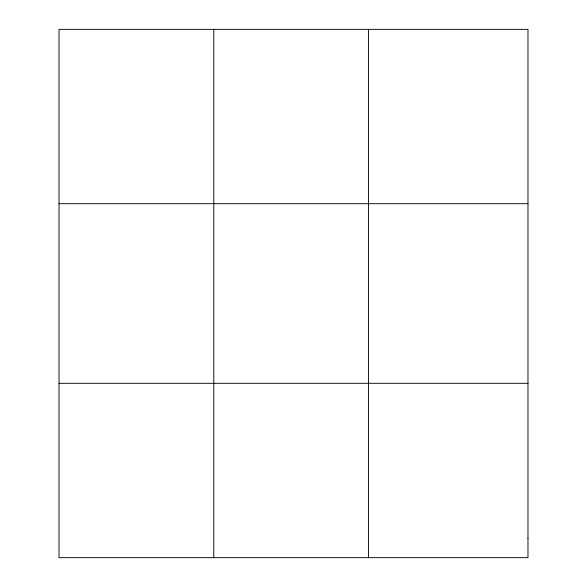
<?xml version="1.0" encoding="UTF-8"?>
<svg xmlns="http://www.w3.org/2000/svg" width="587" height="587" viewBox="0 0 587 587"><rect width="100%" height="100%" fill="white"/><g stroke="black" fill="none" stroke-linecap="round" stroke-linejoin="round"><path stroke-width="0.88" d="M213.778 29.35L213.778 557.65M368.533 29.35L368.533 557.65M59.023 203.689L527.977 203.689M59.023 383.311L527.977 383.311M527.977 538.279L527.977 557.65L59.023 557.65L59.023 29.35L527.977 29.35L527.977 538.279"/></g></svg>
